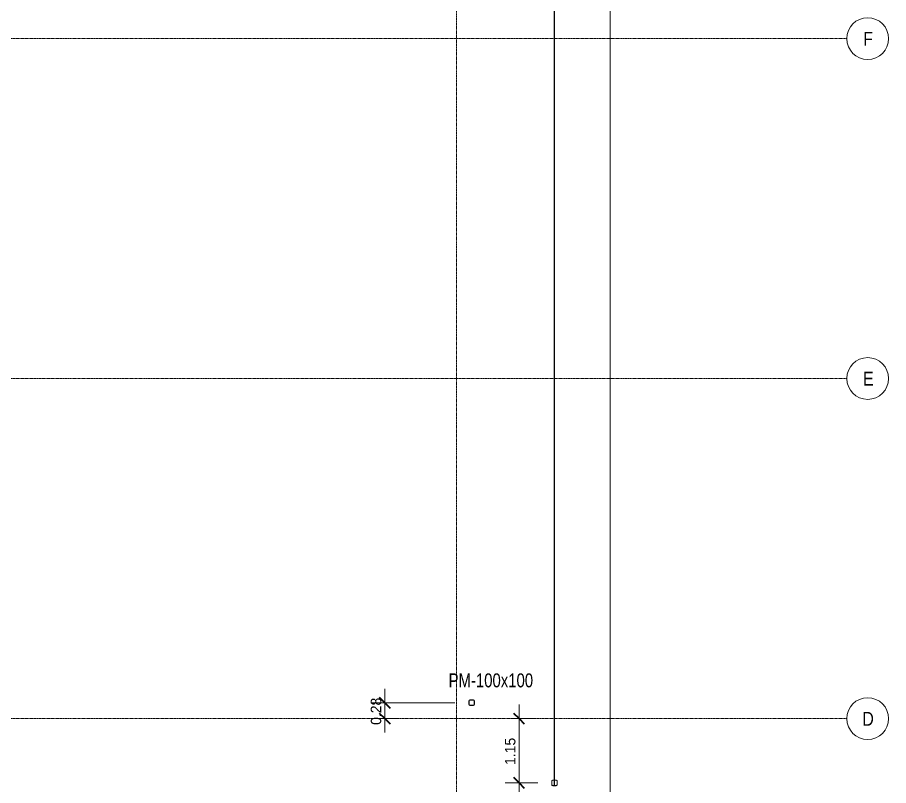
# Model space of a CAD drawing. Header units: centimetres. Extents: x -13763 to -5005, y -754 to 6606.
# Drawn here: x -12145 to -10583, y 2429 to 3806 of the extents above; entities that cross this region are included whole.
import ezdxf

# ---------------------------------------------------------------- set-up
doc = ezdxf.new("R2010")
doc.units = ezdxf.units.CM
doc.linetypes.add('_Overhead', pattern=[0.47625, 0.3175, -0.15875])
doc.linetypes.add('Grid Line', pattern=[2.2225, 1.27, -0.3175, 0.3175, -0.3175])
for name, color, linetype, lineweight in [('A-ANNO-DIMS', 7, 'Continuous', 9), ('A-ANNO-DIMS-125', 7, 'Continuous', 9), ('A-FLOR', 7, 'Continuous', 9), ('A-WALL', 7, 'Continuous', 9), ('S-COLS', 7, 'Continuous', 9), ('S-COLS-IDEN', 7, 'Continuous', 9), ('S-GRID', 7, 'Continuous', 9), ('S-GRID-IDEN', 7, 'Continuous', 9)]:
    doc.layers.add(name, color=color, linetype=linetype, lineweight=lineweight)
doc.styles.add('Century Gothic', font='GOTHIC.TTF', dxfattribs={"width": 0.8, "height": 25})
doc.styles.add('Century Gothic_1', font='GOTHIC.TTF', dxfattribs={"height": 18.75})
doc.styles.add('Saira Condensed', font='SairaCondensed-Regular.ttf', dxfattribs={"height": 25})
doc.dimstyles.new('FCA_N_Cotas_E100_1', dxfattribs={"dimscale": 30.48, "dimtxt": 19.578155, "dimasz": 0.615157, "dimexe": 0.82021, "dimexo": 0.82021, "dimgap": 0.04101, "dimtad": 1, "dimlfac": 0.01, "dimrnd": 0.01, "dimzin": 0, "dimdsep": 46, "dimtxsty": 'Century Gothic_1', "dimblk1": 'OBLIQUE', "dimblk2": 'OBLIQUE', "dimsah": 1, "dimcen": 0.09, "dimdle": 0.82021, "dimadec": 3, "dimazin": 2, "dimtfac": 1, "dimtdec": 4, "dimtix": 1, "dimtmove": 0, "dimatfit": 3, "dimfxl": 1, "dimtvp": 1, "dimtolj": 1, "dimtzin": 0, "dimarcsym": 2})

# ---------------------------------------------------------------- blocks, each defined once
blk = doc.blocks.new('HSS Rectangular-Column - 100 x 100 mm-V28-N01 - Planta - Detalle planta 02')
at = {"layer": 'S-COLS'}
h = blk.add_hatch(dxfattribs=at)
h.set_pattern_fill('FP_26', color=256, style=0, pattern_type=2)
h.set_pattern_definition([(45, (8364.275, -3309.607), (-31.4309, 31.4309), []), (45, (8364.275, -3261.98), (-31.4309, 31.4309), [])])
h.paths.add_polyline_path([(-3.1, -5), (3.1, -5), (4.4, -4.4), (5, -3.1), (5, 3.1), (4.4, 4.4), (3.1, 5), (-3.1, 5), (-4.4, 4.4), (-5, 3.1), (-5, -3.1), (-4.4, -4.4)])
h.paths.add_polyline_path([(3.6, -4.6), (-3.6, -4.6), (-4.3, -4.3), (-4.6, -3.6), (-4.6, 3.6), (-4.3, 4.3), (-3.6, 4.6), (3.6, 4.6), (4.3, 4.3), (4.6, 3.6), (4.6, -3.6), (4.3, -4.3)])
at = {"layer": 'S-COLS', "lineweight": 18}
for p, q in [((-5, 3.1), (-5, -3.1)), ((-4.6, -3.6), (-4.6, 3.6)), ((-3.6, 4.6), (3.6, 4.6)), ((3.1, 5), (-3.1, 5)), ((4.6, 3.6), (4.6, -3.6)), ((5, -3.1), (5, 3.1)), ((3.6, -4.6), (-3.6, -4.6)), ((-3.1, -5), (3.1, -5))]:
    blk.add_line(p, q, dxfattribs=at)
for centre, radius, start, end in [((-3.1, 3.1), 1.9, 90, 180), ((-3.6, 3.6), 0.952, 90, 180), ((3.1, 3.1), 1.91, 360, 90), ((3.6, 3.6), 0.953, 0, 90), ((-3.1, -3.1), 1.91, 180, 270), ((-3.6, -3.6), 0.953, 180, 270), ((3.1, -3.1), 1.9, 270, 360), ((3.6, -3.6), 0.952, 270, 0)]:
    blk.add_arc(centre, radius, start, end, dxfattribs=at)
blk = doc.blocks.new('HSS Rectangular-Column - 100 x 100 mm-V29-N01 - Planta - Detalle planta 02')
at = {"layer": 'S-COLS'}
h = blk.add_hatch(dxfattribs=at)
h.set_pattern_fill('FP_27', color=256, style=0, pattern_type=2)
h.set_pattern_definition([(45, (8215.75, -3165.875), (-31.4309, 31.4309), []), (45, (8215.75, -3118.25), (-31.4309, 31.4309), [])])
h.paths.add_polyline_path([(3.1, -5), (4.4, -4.4), (5, -3.1), (5, 3.1), (4.4, 4.4), (3.1, 5), (-3.1, 5), (-4.4, 4.4), (-5, 3.1), (-5, -3.1), (-4.4, -4.4), (-3.1, -5)])
h.paths.add_polyline_path([(3.6, -4.6), (-3.6, -4.6), (-4.3, -4.3), (-4.6, -3.6), (-4.6, 3.6), (-4.3, 4.3), (-3.6, 4.6), (3.6, 4.6), (4.3, 4.3), (4.6, 3.6), (4.6, -3.6), (4.3, -4.3)])
at = {"layer": 'S-COLS', "lineweight": 18}
for p, q in [((-5, 3.1), (-5, -3.1)), ((-4.6, -3.6), (-4.6, 3.6)), ((-3.6, 4.6), (3.6, 4.6)), ((3.1, 5), (-3.1, 5)), ((4.6, 3.6), (4.6, -3.6)), ((5, -3.1), (5, 3.1)), ((3.6, -4.6), (-3.6, -4.6)), ((-3.1, -5), (3.1, -5))]:
    blk.add_line(p, q, dxfattribs=at)
for centre, radius, start, end in [((-3.1, 3.1), 1.9, 90, 180), ((-3.6, 3.6), 0.952, 90, 180), ((3.1, 3.1), 1.91, 360, 90), ((3.6, 3.6), 0.953, 0, 90), ((-3.1, -3.1), 1.91, 180, 270), ((-3.6, -3.6), 0.953, 180, 270), ((3.1, -3.1), 1.9, 270, 360), ((3.6, -3.6), 0.952, 270, 0)]:
    blk.add_arc(centre, radius, start, end, dxfattribs=at)
blk = doc.blocks.new('Grid - 3mm-1819951-N01 - Planta - Detalle planta 02')
at = {"layer": 'S-GRID-IDEN', "color": 253, "true_color": 0xaaaaaa}
blk.add_circle((0, 0), 0.3, dxfattribs=at)
blk = doc.blocks.new('DIMBLOCK46-N01 - Planta - Detalle planta 02')
at = {"layer": 'A-ANNO-DIMS-125'}
for p, q in [((-11486.1, 2602.1), (-11486.1, 2523.7)), ((-11486.1, 2577.1), (-11511.1, 2577.1)), ((-11486.1, 2577.1), (-11360.4, 2577.1)), ((-11486.1, 2548.7), (-11497.9, 2548.7)), ((-11486.1, 2548.7), (-11461.1, 2548.7))]:
    blk.add_line(p, q, dxfattribs=at)
at = {"layer": 'A-ANNO-DIMS-125', "lineweight": 35}
for p, q in [((-11486.1, 2577.1), (-11495.5, 2586.5)), ((-11486.1, 2577.1), (-11476.8, 2567.7)), ((-11486.1, 2548.7), (-11495.5, 2558)), ((-11486.1, 2548.7), (-11476.8, 2539.3))]:
    blk.add_line(p, q, dxfattribs=at)
at = {"layer": 'A-ANNO-DIMS-125', "color": 0, "insert": (-11511.4, 2537.4), "char_height": 18.75, "width": 61.158, "attachment_point": 1, "rotation": 90, "line_spacing_factor": 0.984502, "style": 'Century Gothic_1'}
blk.add_mtext('0.28', dxfattribs=at)
blk = doc.blocks.new('_Oblique')
at = {"color": 0, "linetype": 'ByBlock', "lineweight": -2}
blk.add_line((-0.5, -0.5), (0.5, 0.5), dxfattribs=at)
blk = doc.blocks.new('DIMBLOCK47-N01 - Planta - Detalle planta 02')
at = {"layer": 'A-ANNO-DIMS-125'}
for p, q in [((-11245.4, 2573.7), (-11245.4, 2408.4)), ((-11245.4, 2548.7), (-11257.1, 2548.7)), ((-11245.4, 2548.7), (-11220.4, 2548.7)), ((-11245.4, 2433.4), (-11270.4, 2433.4)), ((-11245.4, 2433.4), (-11211.9, 2433.4))]:
    blk.add_line(p, q, dxfattribs=at)
at = {"layer": 'A-ANNO-DIMS-125', "lineweight": 35}
for p, q in [((-11245.4, 2548.7), (-11254.8, 2558)), ((-11245.4, 2548.7), (-11236, 2539.3)), ((-11245.4, 2433.4), (-11254.8, 2442.8)), ((-11245.4, 2433.4), (-11236, 2424))]:
    blk.add_line(p, q, dxfattribs=at)
at = {"layer": 'A-ANNO-DIMS-125', "color": 0, "insert": (-11270.7, 2465.5), "char_height": 18.75, "width": 61.158, "attachment_point": 1, "rotation": 90, "line_spacing_factor": 0.984502, "style": 'Century Gothic_1'}
blk.add_mtext('1.15', dxfattribs=at)

msp = doc.modelspace()

# ---------------------------------------------------------------- linework, layer by layer
at = {"layer": 'A-FLOR', "color": 8, "linetype": '_Overhead', "true_color": 0x808080}
for p, q in [((-11181.929, 5880.239), (-11182.082, 2438.386)), ((-11182.082, 2438.386), (-11181.929, 5880.239)), ((-11182.132, 2438.386), (-11182.132, 4065.236)), ((-11182.132, 4065.236), (-11182.132, 2438.386)), ((-11182.132, 2428.786), (-11182.132, 2437.986)), ((-11182.132, 2437.986), (-11182.132, 2428.786)), ((-11182.082, 2437.986), (-11182.082, 2428.786)), ((-11182.082, 2428.786), (-11182.082, 2437.986))]:
    msp.add_line(p, q, dxfattribs=at)
at = {"layer": 'A-WALL', "color": 253, "true_color": 0xaaaaaa}
for p, q in [((-11081.922, 6058.768), (-11081.922, 2357.931)), ((-11181.922, 2438.386), (-11181.922, 4761.236)), ((-11181.922, 2428.786), (-11181.922, 2437.986))]:
    msp.add_line(p, q, dxfattribs=at)
at = {"layer": 'S-GRID', "color": 253, "linetype": 'Grid Line', "true_color": 0xaaaaaa}
for p, q in [((-11357.354, 6531.109), (-11357.354, 803.611)), ((-13687.863, 3768.259), (-10657.535, 3768.259)), ((-13687.863, 3158.662), (-10657.535, 3158.662)), ((-13687.863, 2548.662), (-10657.535, 2548.662))]:
    msp.add_line(p, q, dxfattribs=at)

# ---------------------------------------------------------------- block references
at = {"layer": 'S-COLS'}
for name, p in [('HSS Rectangular-Column - 100 x 100 mm-V28-N01 - Planta - Detalle planta 02', (-11330.404, 2577.118)), ('HSS Rectangular-Column - 100 x 100 mm-V29-N01 - Planta - Detalle planta 02', (-11181.878, 2433.386))]:
    msp.add_blockref(name, p, dxfattribs=at)
at = {"layer": 'S-GRID-IDEN', "color": 253, "true_color": 0xaaaaaa, "xscale": 125, "yscale": 125, "zscale": 125, "rotation": 269.9999999999996}
for p in [(-10620.035, 3768.259), (-10620.035, 3158.662), (-10620.035, 2548.662)]:
    msp.add_blockref('Grid - 3mm-1819951-N01 - Planta - Detalle planta 02', p, dxfattribs=at)

# ---------------------------------------------------------------- texts
at = {"layer": 'S-COLS-IDEN', "insert": (-11371.827, 2629.796), "char_height": 25, "width": 196.41344, "attachment_point": 1, "style": 'Century Gothic'}
msp.add_mtext('PM-100x100', dxfattribs=at)
at = {"layer": 'S-GRID-IDEN', "color": 253, "true_color": 0xaaaaaa, "char_height": 25, "attachment_point": 1, "style": 'Saira Condensed'}
for s, insert, width in [('F', (-10628.017, 3780.433), 18.03797), ('E', (-10628.392, 3170.837), 19.04008), ('D', (-10629.642, 2560.837), 22.04641)]:
    msp.add_mtext(s, dxfattribs=dict(at, insert=insert, width=width))

# ---------------------------------------------------------------- dimensions: what is measured, and where the dimension line sits
at = {"layer": 'A-ANNO-DIMS'}
for base, p1, p2, override, picture, middle in [((-11486.135, 2548.662), (-11335.404, 2577.118), (-11472.877, 2548.662), {"dimpost": '<>', "dimfxl": 140.387464}, 'DIMBLOCK46-N01 - Planta - Detalle planta 02', (-11497.232, 2562.89)), ((-11245.379, 2433.386), (-11232.121, 2548.662), (-11186.878, 2433.386), {"dimpost": '<>', "dimfxl": 123.837271}, 'DIMBLOCK47-N01 - Planta - Detalle planta 02', (-11256.24, 2491.024))]:
    dim = msp.add_linear_dim(base=base, p1=p1, p2=p2, angle=90, dimstyle='FCA_N_Cotas_E100_1', override=override, dxfattribs=at)
    dim.commit()
    dim.dimension.update_dxf_attribs({"geometry": picture, "text_midpoint": middle})

doc.saveas('drawing.dxf')
